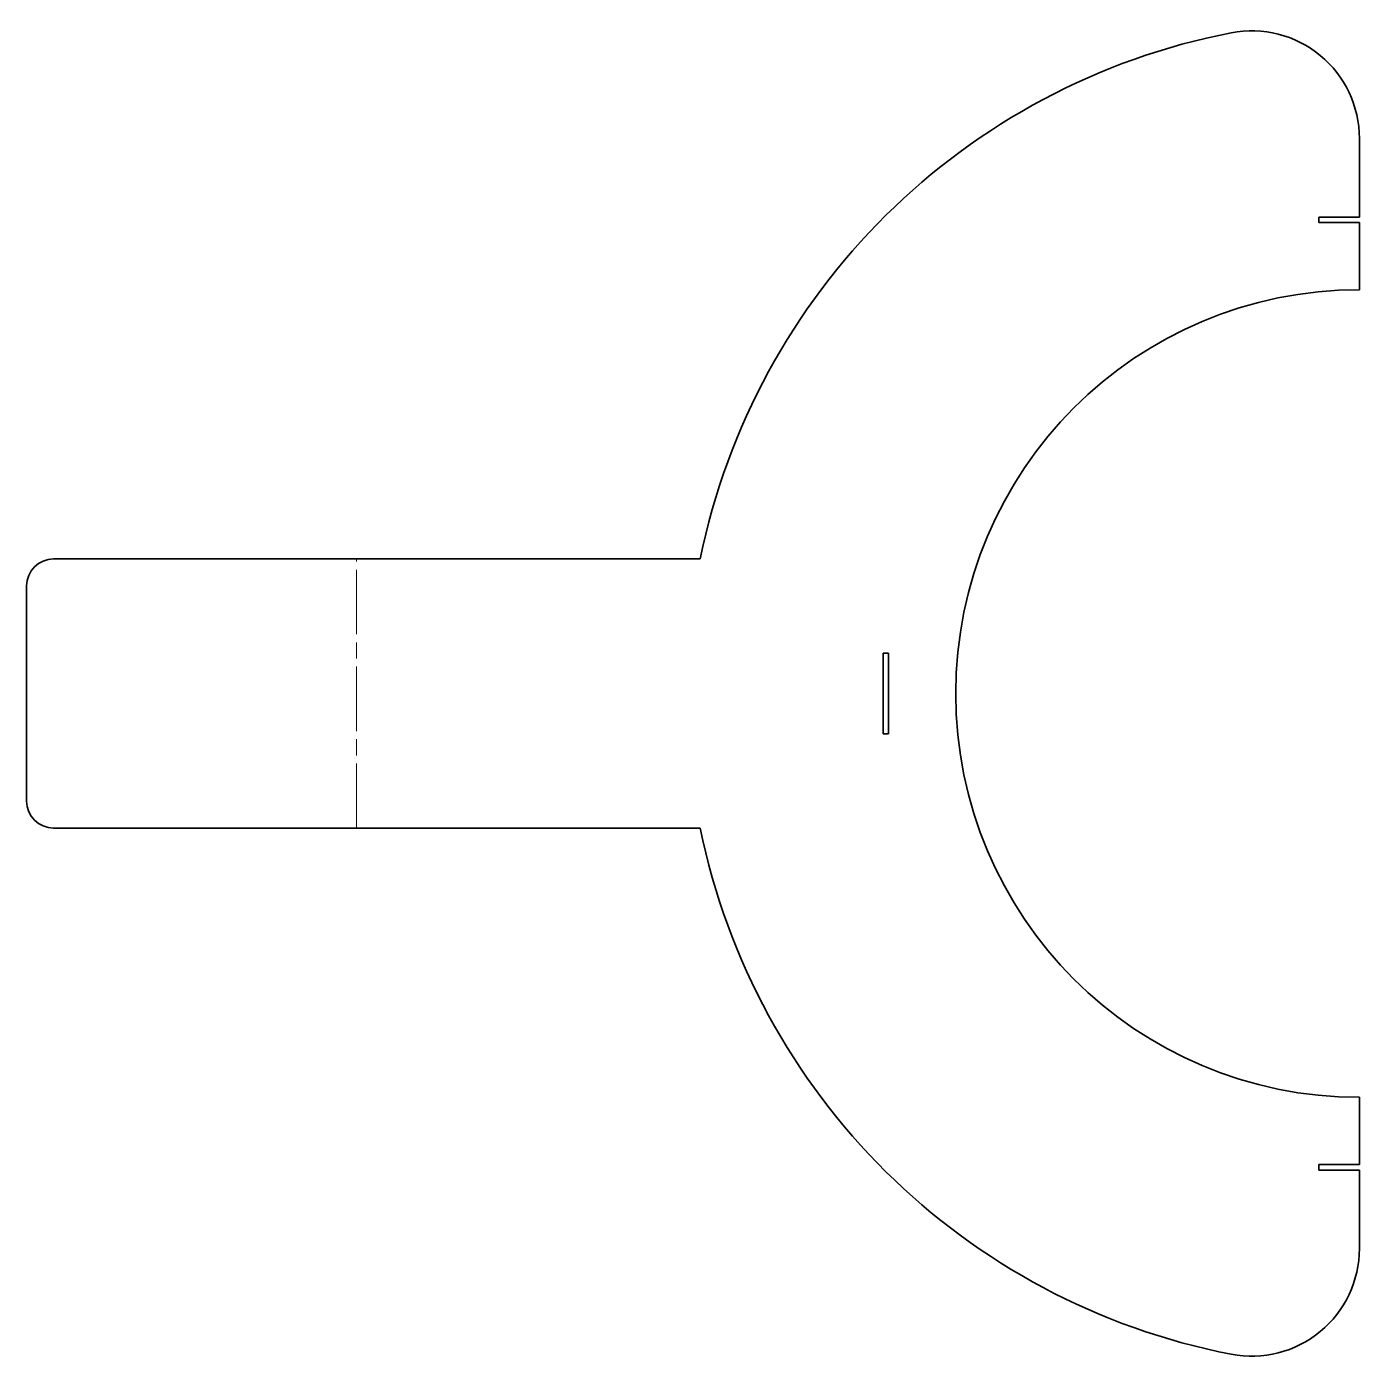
# Model space of a CAD drawing. Header units: inches. Extents: x 0 to 49.5, y -0.2 to 49.3.
import ezdxf

# ---------------------------------------------------------------- set-up
doc = ezdxf.new("R2010")
doc.units = ezdxf.units.IN
doc.header["$MEASUREMENT"] = 0
doc.linetypes.add('Chain', pattern=[13.68, 9.12, -1.14, 2.28, -1.14])
doc.layers.add('SIMUMAK Bend Centerline (ISO)', color=7, linetype='Chain', lineweight=9)
doc.layers.add('SIMUMAK Visible (ISO)', color=7, linetype='Continuous', lineweight=35)

# ---------------------------------------------------------------- blocks, each defined once
blk = doc.blocks.new('CD-IND-30-RETORNO-02_Sheet_2_CD-IND-30-RETORNO-02 (desplegada)')
at = {"layer": 'SIMUMAK Bend Centerline (ISO)', "ltscale": 0.263158}
blk.add_line((-12.5, -5), (-12.5, 5), dxfattribs=at)
at = {"layer": 'SIMUMAK Visible (ISO)'}
for p, q in [((24.762, 20.616), (24.762, 17.7)), ((23.262, 17.5), (23.262, 17.7)), ((23.262, 17.7), (24.762, 17.7)), ((24.762, 17.5), (23.262, 17.5)), ((24.762, 17.5), (24.762, 15)), ((-23.762, 5), (0.267, 5)), ((-24.762, 4), (-24.762, -4)), ((7.062, -1.5), (7.062, 1.5)), ((7.062, 1.5), (7.262, 1.5)), ((7.262, 1.5), (7.262, -1.5)), ((7.262, -1.5), (7.062, -1.5)), ((-23.762, -5), (0.267, -5)), ((24.762, -15), (24.762, -17.5)), ((23.262, -17.7), (23.262, -17.5)), ((23.262, -17.5), (24.762, -17.5)), ((24.762, -17.7), (23.262, -17.7)), ((24.762, -17.7), (24.762, -20.616))]:
    blk.add_line(p, q, dxfattribs=at)
at = {"layer": 'SIMUMAK Visible (ISO)', "extrusion": (0, 0, -1)}
for centre, radius, start, end in [((-20.762, 20.616), 4, 79.0194, 180), ((-24.762, 0), 25, 11.537, 79.0194), ((23.762, 4), 1, 0, 90), ((23.762, -4), 1, 270, 360), ((-24.762, 0), 25, 280.9806, 348.463), ((-20.762, -20.616), 4, 180, 280.9806)]:
    blk.add_arc(centre, radius, start, end, dxfattribs=at)
at = {"layer": 'SIMUMAK Visible (ISO)'}
blk.add_arc((24.762, 0), 15, 90, 270, dxfattribs=at)

msp = doc.modelspace()

# ---------------------------------------------------------------- block references
msp.add_blockref('CD-IND-30-RETORNO-02_Sheet_2_CD-IND-30-RETORNO-02 (desplegada)', (24.762, 24.542))

doc.saveas('drawing.dxf')
